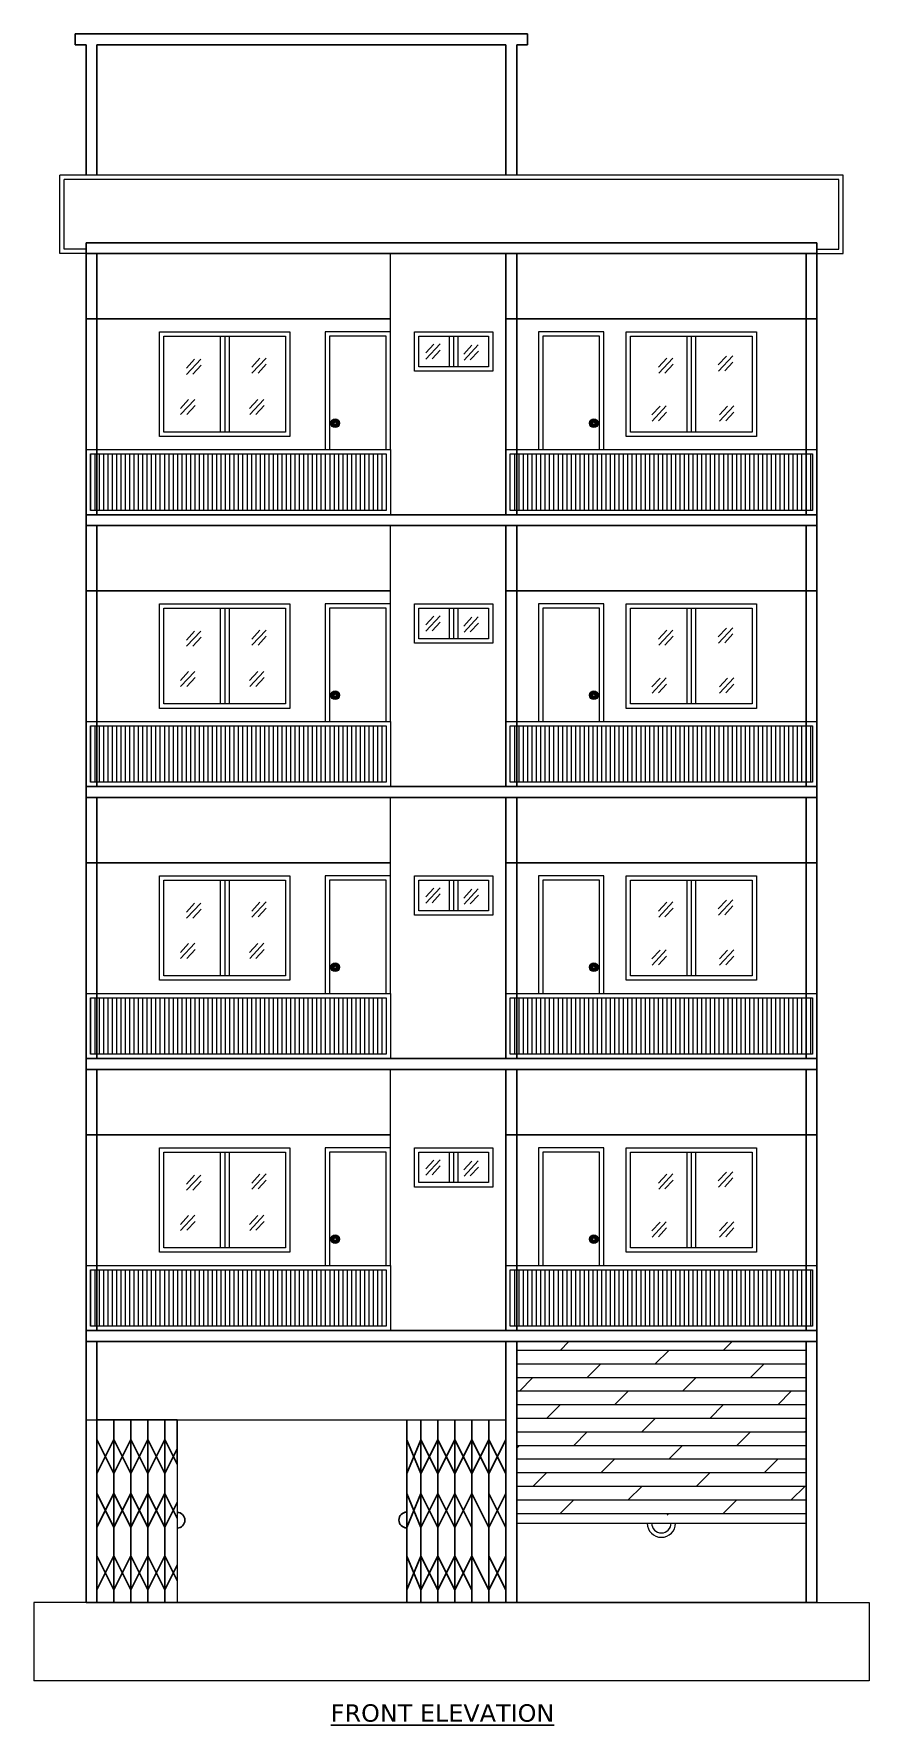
# Model space of a CAD drawing. Header units: inches. Extents: x -100787 to 3653, y -96809 to -8632.
# Drawn here: x -78692 to -78308, y -92647 to -91870 of the extents above; entities that cross this region are included whole.
import ezdxf

# ---------------------------------------------------------------- set-up
doc = ezdxf.new("R2010")
doc.units = ezdxf.units.IN
doc.header["$MEASUREMENT"] = 0
for name, color, linetype, lineweight in [('BEAM', 7, 'Continuous', 13), ('RAIL', 200, 'Continuous', 13), ('VER', 2, 'Continuous', 20)]:
    doc.layers.add(name, color=color, linetype=linetype, lineweight=lineweight)
doc.layers.add('Brick wall', color=3, linetype='Continuous')
doc.layers.add('Rod', color=1, linetype='Continuous')
doc.layers.add('text', color=7, linetype='Continuous', true_color=0x6a7cf1)
doc.styles.get("Standard").update_dxf_attribs({"font": 'ARIALN.TTF'})

msp = doc.modelspace()

# ---------------------------------------------------------------- hatches: boundary and pattern name
at = {"layer": 'VER'}
h = msp.add_hatch(dxfattribs=at)
h.set_pattern_fill('DOLMIT', color=256, scale=25, style=0)
h.set_pattern_definition([(0, (0, 0), (0, 6.25), []), (45, (0, 0), (-12.5, 12.5), [8.8388348, -17.677692])])
edge = h.paths.add_edge_path()
edge.add_arc((-78403.52, -92554.5), 4.5, 0, 180)
edge.add_line((-78408.02, -92554.5), (-78470.04, -92554.5))
edge.add_line((-78470.04, -92554.5), (-78470.04, -92471))
edge.add_line((-78470.04, -92471), (-78337, -92471))
edge.add_line((-78337, -92471), (-78337, -92554.5))
edge.add_line((-78337, -92554.5), (-78399.02, -92554.5))

# ---------------------------------------------------------------- linework, layer by layer
at = {"lineweight": 25}
for p, q in [((-78655.2, -92507), (-78655.2, -92591)), ((-78647.4, -92507), (-78647.4, -92591)), ((-78639.6, -92507), (-78639.6, -92591)), ((-78631.8, -92507), (-78631.8, -92591)), ((-78520.54, -92507.02), (-78520.54, -92591.02)), ((-78514.04, -92507.02), (-78514.04, -92591.02)), ((-78506.24, -92507.02), (-78506.24, -92591.02)), ((-78506.24, -92507.02), (-78506.24, -92591.02)), ((-78498.44, -92507.02), (-78498.44, -92591.02)), ((-78490.64, -92507.02), (-78490.64, -92591.02)), ((-78482.84, -92507.02), (-78482.84, -92591.02))]:
    msp.add_line(p, q, dxfattribs=at)
at = {"layer": 'BEAM', "lineweight": 25}
for p, q in [((-78663, -92516.1), (-78655.2, -92531.7)), ((-78655.2, -92516.1), (-78663, -92531.7)), ((-78655.2, -92516.1), (-78647.4, -92531.7)), ((-78647.4, -92516.1), (-78655.2, -92531.7)), ((-78647.4, -92516.1), (-78639.6, -92531.7)), ((-78639.6, -92516.1), (-78647.4, -92531.7)), ((-78639.6, -92516.1), (-78631.8, -92531.7)), ((-78631.8, -92516.1), (-78639.6, -92531.7)), ((-78631.8, -92516.1), (-78626.13, -92527.44)), ((-78520.54, -92516.12), (-78514.04, -92531.72)), ((-78514.04, -92516.12), (-78520.54, -92531.72)), ((-78506.24, -92516.12), (-78514.04, -92531.72)), ((-78514.04, -92516.12), (-78506.24, -92531.72)), ((-78498.44, -92516.12), (-78506.24, -92531.72)), ((-78506.24, -92516.12), (-78498.44, -92531.72)), ((-78498.44, -92516.12), (-78490.64, -92531.72)), ((-78490.64, -92516.12), (-78498.44, -92531.72)), ((-78490.64, -92516.12), (-78482.84, -92531.72)), ((-78482.84, -92516.12), (-78490.64, -92531.72)), ((-78482.84, -92516.12), (-78475.04, -92531.72)), ((-78475.04, -92516.12), (-78482.84, -92531.72)), ((-78626.13, -92520.36), (-78631.8, -92531.7)), ((-78655.2, -92540.8), (-78663, -92556.4)), ((-78663, -92540.8), (-78655.2, -92556.4)), ((-78647.4, -92540.8), (-78655.2, -92556.4)), ((-78655.2, -92540.8), (-78647.4, -92556.4)), ((-78639.6, -92540.8), (-78647.4, -92556.4)), ((-78647.4, -92540.8), (-78639.6, -92556.4)), ((-78631.8, -92540.8), (-78639.6, -92556.4)), ((-78639.6, -92540.8), (-78631.8, -92556.4)), ((-78631.8, -92540.8), (-78626.13, -92552.14)), ((-78514.04, -92540.82), (-78520.54, -92556.42)), ((-78520.54, -92540.82), (-78514.04, -92556.42)), ((-78514.04, -92540.82), (-78506.24, -92556.42)), ((-78506.24, -92540.82), (-78514.04, -92556.42)), ((-78506.24, -92540.82), (-78498.44, -92556.42)), ((-78498.44, -92540.82), (-78506.24, -92556.42)), ((-78490.64, -92540.82), (-78498.44, -92556.42)), ((-78498.44, -92540.82), (-78490.64, -92556.42)), ((-78490.64, -92540.82), (-78482.84, -92556.42)), ((-78475.04, -92540.82), (-78482.84, -92556.42)), ((-78482.84, -92540.82), (-78475.04, -92556.42)), ((-78626.13, -92545.06), (-78631.8, -92556.4)), ((-78663, -92569.57), (-78655.2, -92585.17)), ((-78655.2, -92569.57), (-78663, -92585.17)), ((-78655.2, -92569.57), (-78647.4, -92585.17)), ((-78647.4, -92569.57), (-78655.2, -92585.17)), ((-78647.4, -92569.57), (-78639.6, -92585.17)), ((-78639.6, -92569.57), (-78647.4, -92585.17)), ((-78639.6, -92569.57), (-78631.8, -92585.17)), ((-78631.8, -92569.57), (-78639.6, -92585.17)), ((-78631.8, -92569.57), (-78626.13, -92580.91)), ((-78520.54, -92569.59), (-78514.04, -92585.19)), ((-78514.04, -92569.59), (-78520.54, -92585.19)), ((-78506.24, -92569.59), (-78514.04, -92585.19)), ((-78514.04, -92569.59), (-78506.24, -92585.19)), ((-78498.44, -92569.59), (-78506.24, -92585.19)), ((-78506.24, -92569.59), (-78498.44, -92585.19)), ((-78498.44, -92569.59), (-78490.64, -92585.19)), ((-78490.64, -92569.59), (-78498.44, -92585.19)), ((-78490.64, -92569.59), (-78482.84, -92585.19)), ((-78482.84, -92569.59), (-78475.04, -92585.19)), ((-78475.04, -92569.59), (-78482.84, -92585.19)), ((-78626.13, -92573.83), (-78631.8, -92585.17))]:
    msp.add_line(p, q, dxfattribs=at)
at = {"layer": 'Brick wall'}
msp.add_line((-78520.54, -92506.89), (-78520.54, -92591.23), dxfattribs=at)
for centre, start, end in [((-78626.13, -92553.13), 270, 90), ((-78520.54, -92553.04), 90, 270)]:
    msp.add_arc(centre, 3.6, start, end, dxfattribs=at)
at = {"layer": 'RAIL'}
for p, q in [((-78668, -92507), (-78475.04, -92507)), ((-78626.13, -92506.98), (-78663, -92506.98))]:
    msp.add_line(p, q, dxfattribs=at)
at = {"layer": 'Rod'}
for p, q in [((-78673, -91870), (-78465.04, -91870)), ((-78673, -91875), (-78673, -91870)), ((-78465.04, -91875), (-78465.04, -91870)), ((-78673, -91875), (-78668, -91875)), ((-78668, -91935), (-78668, -91875)), ((-78663, -91875), (-78475.04, -91875)), ((-78663, -91935), (-78663, -91875)), ((-78475.04, -91935), (-78475.04, -91875)), ((-78470.04, -91875), (-78465.04, -91875)), ((-78470.04, -91935), (-78470.04, -91875)), ((-78668, -92091), (-78668, -91966)), ((-78668, -91966), (-78332, -91966)), ((-78332, -92091), (-78332, -91966)), ((-78668, -91971), (-78332, -91971)), ((-78663, -92091), (-78663, -91971)), ((-78475.04, -92091), (-78475.04, -91971)), ((-78470.04, -92091), (-78470.04, -91971)), ((-78337, -92091), (-78337, -91971)), ((-78668, -92001), (-78528.04, -92001)), ((-78475.04, -92001), (-78332, -92001)), ((-78668, -92216), (-78668, -92091)), ((-78668, -92091), (-78332, -92091)), ((-78668, -92091), (-78332, -92091)), ((-78668, -92096), (-78332, -92096)), ((-78663, -92216), (-78663, -92096)), ((-78475.04, -92216), (-78475.04, -92096)), ((-78470.04, -92216), (-78470.04, -92096)), ((-78337, -92216), (-78337, -92096)), ((-78332, -92216), (-78332, -92091)), ((-78668, -92126), (-78528.04, -92126)), ((-78475.04, -92126), (-78332, -92126)), ((-78668, -92341), (-78668, -92216)), ((-78668, -92216), (-78332, -92216)), ((-78668, -92216), (-78332, -92216)), ((-78668, -92221), (-78332, -92221)), ((-78663, -92341), (-78663, -92221)), ((-78475.04, -92341), (-78475.04, -92221)), ((-78470.04, -92341), (-78470.04, -92221)), ((-78337, -92341), (-78337, -92221)), ((-78332, -92341), (-78332, -92216)), ((-78668, -92251), (-78528.04, -92251)), ((-78475.04, -92251), (-78332, -92251)), ((-78668, -92466), (-78668, -92341)), ((-78668, -92341), (-78332, -92341)), ((-78668, -92341), (-78332, -92341)), ((-78668, -92346), (-78332, -92346)), ((-78663, -92466), (-78663, -92346)), ((-78475.04, -92466), (-78475.04, -92346)), ((-78470.04, -92466), (-78470.04, -92346)), ((-78337, -92466), (-78337, -92346)), ((-78332, -92466), (-78332, -92341)), ((-78668, -92376), (-78528.04, -92376)), ((-78475.04, -92376), (-78332, -92376)), ((-78668, -92591), (-78668, -92466)), ((-78668, -92466), (-78332, -92466)), ((-78668, -92466), (-78332, -92466)), ((-78668, -92471), (-78332, -92471)), ((-78663, -92591), (-78663, -92471)), ((-78475.04, -92591), (-78475.04, -92471)), ((-78470.04, -92591), (-78470.04, -92471)), ((-78337, -92591), (-78337, -92471)), ((-78332, -92591), (-78332, -92466)), ((-78668, -92591), (-78332, -92591))]:
    msp.add_line(p, q, dxfattribs=at)
at = {"layer": 'VER'}
for p, q in [((-78320, -91935), (-78680, -91935)), ((-78680, -91971), (-78680, -91935)), ((-78320, -91971), (-78320, -91935)), ((-78322, -91937), (-78678, -91937)), ((-78678, -91969), (-78678, -91937)), ((-78322, -91969), (-78322, -91937)), ((-78668, -91971), (-78680, -91971)), ((-78668, -91969), (-78678, -91969)), ((-78528.04, -92007), (-78528.04, -91971)), ((-78332, -91969), (-78322, -91969)), ((-78332, -91971), (-78320, -91971)), ((-78606.27, -92009), (-78606.27, -92053)), ((-78604.27, -92009), (-78604.27, -92053)), ((-78602.27, -92009), (-78602.27, -92053)), ((-78508.08, -92012.6), (-78511.85, -92016.67)), ((-78505.25, -92012.5), (-78511.75, -92019.5)), ((-78501.04, -92009), (-78501.04, -92023)), ((-78499.04, -92009), (-78499.04, -92023)), ((-78497.04, -92009), (-78497.04, -92023)), ((-78391.77, -92009), (-78391.77, -92053)), ((-78389.77, -92009), (-78389.77, -92053)), ((-78387.77, -92009), (-78387.77, -92053)), ((-78618.08, -92019.6), (-78621.85, -92023.67)), ((-78615.25, -92019.5), (-78621.75, -92026.5)), ((-78588.08, -92019.1), (-78591.85, -92023.17)), ((-78585.25, -92019), (-78591.75, -92026)), ((-78505.15, -92015.33), (-78508.92, -92019.4)), ((-78490.58, -92013.1), (-78494.35, -92017.17)), ((-78487.75, -92013), (-78494.25, -92020)), ((-78487.65, -92015.83), (-78491.42, -92019.9)), ((-78401.08, -92019.1), (-78404.85, -92023.17)), ((-78398.25, -92019), (-78404.75, -92026)), ((-78373.58, -92018.1), (-78377.35, -92022.17)), ((-78370.75, -92018), (-78377.25, -92025)), ((-78615.15, -92022.33), (-78618.92, -92026.4)), ((-78585.15, -92021.83), (-78588.92, -92025.9)), ((-78398.15, -92021.83), (-78401.92, -92025.9)), ((-78370.65, -92020.83), (-78374.42, -92024.9)), ((-78620.83, -92038.1), (-78624.6, -92042.17)), ((-78618, -92038), (-78624.5, -92045)), ((-78617.9, -92040.83), (-78621.67, -92044.9)), ((-78589.08, -92038.1), (-78592.85, -92042.17)), ((-78586.25, -92038), (-78592.75, -92045)), ((-78586.15, -92040.83), (-78589.92, -92044.9)), ((-78404.08, -92041.1), (-78407.85, -92045.17)), ((-78401.25, -92041), (-78407.75, -92048)), ((-78401.15, -92043.83), (-78404.92, -92047.9)), ((-78373.08, -92041.1), (-78376.85, -92045.17)), ((-78370.25, -92041), (-78376.75, -92048)), ((-78370.15, -92043.83), (-78373.92, -92047.9)), ((-78666, -92063), (-78666, -92089)), ((-78664, -92063), (-78664, -92089)), ((-78662, -92063), (-78662, -92089)), ((-78660, -92063), (-78660, -92089)), ((-78658, -92063), (-78658, -92089)), ((-78656, -92063), (-78656, -92089)), ((-78654, -92063), (-78654, -92089)), ((-78652, -92063), (-78652, -92089)), ((-78650, -92063), (-78650, -92089)), ((-78648, -92063), (-78648, -92089)), ((-78646, -92063), (-78646, -92089)), ((-78644, -92063), (-78644, -92089)), ((-78642, -92063), (-78642, -92089)), ((-78640, -92063), (-78640, -92089)), ((-78638, -92063), (-78638, -92089)), ((-78636, -92063), (-78636, -92089)), ((-78634, -92063), (-78634, -92089)), ((-78632, -92063), (-78632, -92089)), ((-78630, -92063), (-78630, -92089)), ((-78628, -92063), (-78628, -92089)), ((-78626, -92063), (-78626, -92089)), ((-78624, -92063), (-78624, -92089)), ((-78622, -92063), (-78622, -92089)), ((-78620, -92063), (-78620, -92089)), ((-78618, -92063), (-78618, -92089)), ((-78616, -92063), (-78616, -92089)), ((-78614, -92063), (-78614, -92089)), ((-78612, -92063), (-78612, -92089)), ((-78610, -92063), (-78610, -92089)), ((-78608, -92063), (-78608, -92089)), ((-78606, -92063), (-78606, -92089)), ((-78604, -92063), (-78604, -92089)), ((-78602, -92063), (-78602, -92089)), ((-78600, -92063), (-78600, -92089)), ((-78598, -92063), (-78598, -92089)), ((-78596, -92063), (-78596, -92089)), ((-78594, -92063), (-78594, -92089)), ((-78592, -92063), (-78592, -92089)), ((-78590, -92063), (-78590, -92089)), ((-78588, -92063), (-78588, -92089)), ((-78586, -92063), (-78586, -92089)), ((-78584, -92063), (-78584, -92089)), ((-78582, -92063), (-78582, -92089)), ((-78580, -92063), (-78580, -92089)), ((-78578, -92063), (-78578, -92089)), ((-78576, -92063), (-78576, -92089)), ((-78574, -92063), (-78574, -92089)), ((-78572, -92063), (-78572, -92089)), ((-78570, -92063), (-78570, -92089)), ((-78568, -92063), (-78568, -92089)), ((-78566, -92063), (-78566, -92089)), ((-78564, -92063), (-78564, -92089)), ((-78562, -92063), (-78562, -92089)), ((-78560, -92063), (-78560, -92089)), ((-78558, -92063), (-78558, -92089)), ((-78556, -92063), (-78556, -92089)), ((-78554, -92063), (-78554, -92089)), ((-78552, -92063), (-78552, -92089)), ((-78550, -92063), (-78550, -92089)), ((-78548, -92063), (-78548, -92089)), ((-78548, -92063), (-78548, -92089)), ((-78546, -92063), (-78546, -92089)), ((-78546, -92063), (-78546, -92089)), ((-78544, -92063), (-78544, -92089)), ((-78544, -92063), (-78544, -92089)), ((-78542, -92063), (-78542, -92089)), ((-78542, -92063), (-78542, -92089)), ((-78540, -92063), (-78540, -92089)), ((-78540, -92063), (-78540, -92089)), ((-78538, -92063), (-78538, -92089)), ((-78538, -92063), (-78538, -92089)), ((-78536, -92063), (-78536, -92089)), ((-78534, -92063), (-78534, -92089)), ((-78532, -92063), (-78532, -92089)), ((-78471.04, -92063), (-78471.04, -92089)), ((-78469.04, -92063), (-78469.04, -92089)), ((-78467.04, -92063), (-78467.04, -92089)), ((-78465.04, -92063), (-78465.04, -92089)), ((-78463.04, -92063), (-78463.04, -92089)), ((-78461.04, -92063), (-78461.04, -92089)), ((-78459.04, -92063), (-78459.04, -92089)), ((-78457.04, -92063), (-78457.04, -92089)), ((-78455.04, -92063), (-78455.04, -92089)), ((-78453.04, -92063), (-78453.04, -92089)), ((-78451.04, -92063), (-78451.04, -92089)), ((-78449.04, -92063), (-78449.04, -92089)), ((-78447.04, -92063), (-78447.04, -92089)), ((-78445.04, -92063), (-78445.04, -92089)), ((-78443.04, -92063), (-78443.04, -92089)), ((-78441.04, -92063), (-78441.04, -92089)), ((-78439.04, -92063), (-78439.04, -92089)), ((-78437.04, -92063), (-78437.04, -92089)), ((-78435.04, -92063), (-78435.04, -92089)), ((-78433.04, -92063), (-78433.04, -92089)), ((-78431.04, -92063), (-78431.04, -92089)), ((-78429.04, -92063), (-78429.04, -92089)), ((-78427.04, -92063), (-78427.04, -92089)), ((-78425.04, -92063), (-78425.04, -92089)), ((-78423.04, -92063), (-78423.04, -92089)), ((-78421.04, -92063), (-78421.04, -92089)), ((-78419.04, -92063), (-78419.04, -92089)), ((-78417.04, -92063), (-78417.04, -92089)), ((-78415.04, -92063), (-78415.04, -92089)), ((-78413.04, -92063), (-78413.04, -92089)), ((-78411.04, -92063), (-78411.04, -92089)), ((-78409.04, -92063), (-78409.04, -92089)), ((-78407.04, -92063), (-78407.04, -92089)), ((-78405.04, -92063), (-78405.04, -92089)), ((-78403.04, -92063), (-78403.04, -92089)), ((-78401.04, -92063), (-78401.04, -92089)), ((-78399.04, -92063), (-78399.04, -92089)), ((-78397.04, -92063), (-78397.04, -92089)), ((-78395.04, -92063), (-78395.04, -92089)), ((-78393.04, -92063), (-78393.04, -92089)), ((-78391.04, -92063), (-78391.04, -92089)), ((-78389.04, -92063), (-78389.04, -92089)), ((-78387.04, -92063), (-78387.04, -92089)), ((-78385.04, -92063), (-78385.04, -92089)), ((-78383.04, -92063), (-78383.04, -92089)), ((-78381.04, -92063), (-78381.04, -92089)), ((-78379.04, -92063), (-78379.04, -92089)), ((-78377.04, -92063), (-78377.04, -92089)), ((-78375.04, -92063), (-78375.04, -92089)), ((-78373.04, -92063), (-78373.04, -92089)), ((-78371.04, -92063), (-78371.04, -92089)), ((-78369.04, -92063), (-78369.04, -92089)), ((-78367.04, -92063), (-78367.04, -92089)), ((-78365.04, -92063), (-78365.04, -92089)), ((-78363.04, -92063), (-78363.04, -92089)), ((-78361.04, -92063), (-78361.04, -92089)), ((-78359.04, -92063), (-78359.04, -92089)), ((-78359.04, -92063), (-78359.04, -92089)), ((-78357.04, -92063), (-78357.04, -92089)), ((-78357.04, -92063), (-78357.04, -92089)), ((-78355.04, -92063), (-78355.04, -92089)), ((-78355.04, -92063), (-78355.04, -92089)), ((-78353.04, -92063), (-78353.04, -92089)), ((-78353.04, -92063), (-78353.04, -92089)), ((-78351.04, -92063), (-78351.04, -92089)), ((-78351.04, -92063), (-78351.04, -92089)), ((-78349.04, -92063), (-78349.04, -92089)), ((-78349.04, -92063), (-78349.04, -92089)), ((-78347.04, -92063), (-78347.04, -92089)), ((-78345.04, -92063), (-78345.04, -92089)), ((-78343.04, -92063), (-78343.04, -92089)), ((-78341.04, -92063), (-78341.04, -92089)), ((-78341.04, -92063), (-78341.04, -92089)), ((-78339.04, -92063), (-78339.04, -92089)), ((-78337.04, -92063), (-78337.04, -92089)), ((-78335.04, -92063), (-78335.04, -92089)), ((-78528.04, -92132), (-78528.04, -92096)), ((-78606.27, -92134), (-78606.27, -92178)), ((-78604.27, -92134), (-78604.27, -92178)), ((-78602.27, -92134), (-78602.27, -92178)), ((-78501.04, -92134), (-78501.04, -92148)), ((-78499.04, -92134), (-78499.04, -92148)), ((-78497.04, -92134), (-78497.04, -92148)), ((-78391.77, -92134), (-78391.77, -92178)), ((-78389.77, -92134), (-78389.77, -92178)), ((-78387.77, -92134), (-78387.77, -92178)), ((-78618.08, -92144.6), (-78621.85, -92148.67)), ((-78615.25, -92144.5), (-78621.75, -92151.5)), ((-78588.08, -92144.1), (-78591.85, -92148.17)), ((-78585.25, -92144), (-78591.75, -92151)), ((-78508.08, -92137.6), (-78511.85, -92141.67)), ((-78505.25, -92137.5), (-78511.75, -92144.5)), ((-78505.15, -92140.33), (-78508.92, -92144.4)), ((-78490.58, -92138.1), (-78494.35, -92142.17)), ((-78487.75, -92138), (-78494.25, -92145)), ((-78487.65, -92140.83), (-78491.42, -92144.9)), ((-78401.08, -92144.1), (-78404.85, -92148.17)), ((-78398.25, -92144), (-78404.75, -92151)), ((-78373.58, -92143.1), (-78377.35, -92147.17)), ((-78370.75, -92143), (-78377.25, -92150)), ((-78615.15, -92147.33), (-78618.92, -92151.4)), ((-78585.15, -92146.83), (-78588.92, -92150.9)), ((-78398.15, -92146.83), (-78401.92, -92150.9)), ((-78370.65, -92145.83), (-78374.42, -92149.9)), ((-78620.83, -92163.1), (-78624.6, -92167.17)), ((-78618, -92163), (-78624.5, -92170)), ((-78617.9, -92165.83), (-78621.67, -92169.9)), ((-78589.08, -92163.1), (-78592.85, -92167.17)), ((-78586.25, -92163), (-78592.75, -92170)), ((-78586.15, -92165.83), (-78589.92, -92169.9)), ((-78404.08, -92166.1), (-78407.85, -92170.17)), ((-78401.25, -92166), (-78407.75, -92173)), ((-78373.08, -92166.1), (-78376.85, -92170.17)), ((-78370.25, -92166), (-78376.75, -92173)), ((-78401.15, -92168.83), (-78404.92, -92172.9)), ((-78370.15, -92168.83), (-78373.92, -92172.9)), ((-78666, -92188), (-78666, -92214)), ((-78664, -92188), (-78664, -92214)), ((-78662, -92188), (-78662, -92214)), ((-78660, -92188), (-78660, -92214)), ((-78658, -92188), (-78658, -92214)), ((-78656, -92188), (-78656, -92214)), ((-78654, -92188), (-78654, -92214)), ((-78652, -92188), (-78652, -92214)), ((-78650, -92188), (-78650, -92214)), ((-78648, -92188), (-78648, -92214)), ((-78646, -92188), (-78646, -92214)), ((-78644, -92188), (-78644, -92214)), ((-78642, -92188), (-78642, -92214)), ((-78640, -92188), (-78640, -92214)), ((-78638, -92188), (-78638, -92214)), ((-78636, -92188), (-78636, -92214)), ((-78634, -92188), (-78634, -92214)), ((-78632, -92188), (-78632, -92214)), ((-78630, -92188), (-78630, -92214)), ((-78628, -92188), (-78628, -92214)), ((-78626, -92188), (-78626, -92214)), ((-78624, -92188), (-78624, -92214)), ((-78622, -92188), (-78622, -92214)), ((-78620, -92188), (-78620, -92214)), ((-78618, -92188), (-78618, -92214)), ((-78616, -92188), (-78616, -92214)), ((-78614, -92188), (-78614, -92214)), ((-78612, -92188), (-78612, -92214)), ((-78610, -92188), (-78610, -92214)), ((-78608, -92188), (-78608, -92214)), ((-78606, -92188), (-78606, -92214)), ((-78604, -92188), (-78604, -92214)), ((-78602, -92188), (-78602, -92214)), ((-78600, -92188), (-78600, -92214)), ((-78598, -92188), (-78598, -92214)), ((-78596, -92188), (-78596, -92214)), ((-78594, -92188), (-78594, -92214)), ((-78592, -92188), (-78592, -92214)), ((-78590, -92188), (-78590, -92214)), ((-78588, -92188), (-78588, -92214)), ((-78586, -92188), (-78586, -92214)), ((-78584, -92188), (-78584, -92214)), ((-78582, -92188), (-78582, -92214)), ((-78580, -92188), (-78580, -92214)), ((-78578, -92188), (-78578, -92214)), ((-78576, -92188), (-78576, -92214)), ((-78574, -92188), (-78574, -92214)), ((-78572, -92188), (-78572, -92214)), ((-78570, -92188), (-78570, -92214)), ((-78568, -92188), (-78568, -92214)), ((-78566, -92188), (-78566, -92214)), ((-78564, -92188), (-78564, -92214)), ((-78562, -92188), (-78562, -92214)), ((-78560, -92188), (-78560, -92214)), ((-78558, -92188), (-78558, -92214)), ((-78556, -92188), (-78556, -92214)), ((-78554, -92188), (-78554, -92214)), ((-78552, -92188), (-78552, -92214)), ((-78550, -92188), (-78550, -92214)), ((-78548, -92188), (-78548, -92214)), ((-78548, -92188), (-78548, -92214)), ((-78546, -92188), (-78546, -92214)), ((-78546, -92188), (-78546, -92214)), ((-78544, -92188), (-78544, -92214)), ((-78544, -92188), (-78544, -92214)), ((-78542, -92188), (-78542, -92214)), ((-78542, -92188), (-78542, -92214)), ((-78540, -92188), (-78540, -92214)), ((-78540, -92188), (-78540, -92214)), ((-78538, -92188), (-78538, -92214)), ((-78538, -92188), (-78538, -92214)), ((-78536, -92188), (-78536, -92214)), ((-78534, -92188), (-78534, -92214)), ((-78532, -92188), (-78532, -92214)), ((-78471.04, -92188), (-78471.04, -92214)), ((-78469.04, -92188), (-78469.04, -92214)), ((-78467.04, -92188), (-78467.04, -92214)), ((-78465.04, -92188), (-78465.04, -92214)), ((-78463.04, -92188), (-78463.04, -92214)), ((-78461.04, -92188), (-78461.04, -92214)), ((-78459.04, -92188), (-78459.04, -92214)), ((-78457.04, -92188), (-78457.04, -92214)), ((-78455.04, -92188), (-78455.04, -92214)), ((-78453.04, -92188), (-78453.04, -92214)), ((-78451.04, -92188), (-78451.04, -92214)), ((-78449.04, -92188), (-78449.04, -92214)), ((-78447.04, -92188), (-78447.04, -92214)), ((-78445.04, -92188), (-78445.04, -92214)), ((-78443.04, -92188), (-78443.04, -92214)), ((-78441.04, -92188), (-78441.04, -92214)), ((-78439.04, -92188), (-78439.04, -92214)), ((-78437.04, -92188), (-78437.04, -92214)), ((-78435.04, -92188), (-78435.04, -92214)), ((-78433.04, -92188), (-78433.04, -92214)), ((-78431.04, -92188), (-78431.04, -92214)), ((-78429.04, -92188), (-78429.04, -92214)), ((-78427.04, -92188), (-78427.04, -92214)), ((-78425.04, -92188), (-78425.04, -92214)), ((-78423.04, -92188), (-78423.04, -92214)), ((-78421.04, -92188), (-78421.04, -92214)), ((-78419.04, -92188), (-78419.04, -92214)), ((-78417.04, -92188), (-78417.04, -92214)), ((-78415.04, -92188), (-78415.04, -92214)), ((-78413.04, -92188), (-78413.04, -92214)), ((-78411.04, -92188), (-78411.04, -92214)), ((-78409.04, -92188), (-78409.04, -92214)), ((-78407.04, -92188), (-78407.04, -92214)), ((-78405.04, -92188), (-78405.04, -92214)), ((-78403.04, -92188), (-78403.04, -92214)), ((-78401.04, -92188), (-78401.04, -92214)), ((-78399.04, -92188), (-78399.04, -92214)), ((-78397.04, -92188), (-78397.04, -92214)), ((-78395.04, -92188), (-78395.04, -92214)), ((-78393.04, -92188), (-78393.04, -92214)), ((-78391.04, -92188), (-78391.04, -92214)), ((-78389.04, -92188), (-78389.04, -92214)), ((-78387.04, -92188), (-78387.04, -92214)), ((-78385.04, -92188), (-78385.04, -92214)), ((-78383.04, -92188), (-78383.04, -92214)), ((-78381.04, -92188), (-78381.04, -92214)), ((-78379.04, -92188), (-78379.04, -92214)), ((-78377.04, -92188), (-78377.04, -92214)), ((-78375.04, -92188), (-78375.04, -92214)), ((-78373.04, -92188), (-78373.04, -92214)), ((-78371.04, -92188), (-78371.04, -92214)), ((-78369.04, -92188), (-78369.04, -92214)), ((-78367.04, -92188), (-78367.04, -92214)), ((-78365.04, -92188), (-78365.04, -92214)), ((-78363.04, -92188), (-78363.04, -92214)), ((-78361.04, -92188), (-78361.04, -92214)), ((-78359.04, -92188), (-78359.04, -92214)), ((-78359.04, -92188), (-78359.04, -92214)), ((-78357.04, -92188), (-78357.04, -92214)), ((-78357.04, -92188), (-78357.04, -92214)), ((-78355.04, -92188), (-78355.04, -92214)), ((-78355.04, -92188), (-78355.04, -92214)), ((-78353.04, -92188), (-78353.04, -92214)), ((-78353.04, -92188), (-78353.04, -92214)), ((-78351.04, -92188), (-78351.04, -92214)), ((-78351.04, -92188), (-78351.04, -92214)), ((-78349.04, -92188), (-78349.04, -92214)), ((-78349.04, -92188), (-78349.04, -92214)), ((-78347.04, -92188), (-78347.04, -92214)), ((-78345.04, -92188), (-78345.04, -92214)), ((-78343.04, -92188), (-78343.04, -92214)), ((-78341.04, -92188), (-78341.04, -92214)), ((-78341.04, -92188), (-78341.04, -92214)), ((-78339.04, -92188), (-78339.04, -92214)), ((-78337.04, -92188), (-78337.04, -92214)), ((-78335.04, -92188), (-78335.04, -92214)), ((-78528.04, -92257), (-78528.04, -92221)), ((-78606.27, -92259), (-78606.27, -92303)), ((-78604.27, -92259), (-78604.27, -92303)), ((-78602.27, -92259), (-78602.27, -92303)), ((-78501.04, -92259), (-78501.04, -92273)), ((-78499.04, -92259), (-78499.04, -92273)), ((-78497.04, -92259), (-78497.04, -92273)), ((-78391.77, -92259), (-78391.77, -92303)), ((-78389.77, -92259), (-78389.77, -92303)), ((-78387.77, -92259), (-78387.77, -92303)), ((-78588.08, -92269.1), (-78591.85, -92273.17)), ((-78585.25, -92269), (-78591.75, -92276)), ((-78508.08, -92262.6), (-78511.85, -92266.67)), ((-78505.25, -92262.5), (-78511.75, -92269.5)), ((-78505.15, -92265.33), (-78508.92, -92269.4)), ((-78490.58, -92263.1), (-78494.35, -92267.17)), ((-78487.75, -92263), (-78494.25, -92270)), ((-78487.65, -92265.83), (-78491.42, -92269.9)), ((-78401.08, -92269.1), (-78404.85, -92273.17)), ((-78398.25, -92269), (-78404.75, -92276)), ((-78373.58, -92268.1), (-78377.35, -92272.17)), ((-78370.75, -92268), (-78377.25, -92275)), ((-78618.08, -92269.6), (-78621.85, -92273.67)), ((-78615.25, -92269.5), (-78621.75, -92276.5)), ((-78615.15, -92272.33), (-78618.92, -92276.4)), ((-78585.15, -92271.83), (-78588.92, -92275.9)), ((-78398.15, -92271.83), (-78401.92, -92275.9)), ((-78370.65, -92270.83), (-78374.42, -92274.9)), ((-78620.83, -92288.1), (-78624.6, -92292.17)), ((-78618, -92288), (-78624.5, -92295)), ((-78617.9, -92290.83), (-78621.67, -92294.9)), ((-78589.08, -92288.1), (-78592.85, -92292.17)), ((-78586.25, -92288), (-78592.75, -92295)), ((-78586.15, -92290.83), (-78589.92, -92294.9)), ((-78404.08, -92291.1), (-78407.85, -92295.17)), ((-78401.25, -92291), (-78407.75, -92298)), ((-78373.08, -92291.1), (-78376.85, -92295.17)), ((-78370.25, -92291), (-78376.75, -92298)), ((-78401.15, -92293.83), (-78404.92, -92297.9)), ((-78370.15, -92293.83), (-78373.92, -92297.9)), ((-78666, -92313), (-78666, -92339)), ((-78664, -92313), (-78664, -92339)), ((-78662, -92313), (-78662, -92339)), ((-78660, -92313), (-78660, -92339)), ((-78658, -92313), (-78658, -92339)), ((-78656, -92313), (-78656, -92339)), ((-78654, -92313), (-78654, -92339)), ((-78652, -92313), (-78652, -92339)), ((-78650, -92313), (-78650, -92339)), ((-78648, -92313), (-78648, -92339)), ((-78646, -92313), (-78646, -92339)), ((-78644, -92313), (-78644, -92339)), ((-78642, -92313), (-78642, -92339)), ((-78640, -92313), (-78640, -92339)), ((-78638, -92313), (-78638, -92339)), ((-78636, -92313), (-78636, -92339)), ((-78634, -92313), (-78634, -92339)), ((-78632, -92313), (-78632, -92339)), ((-78630, -92313), (-78630, -92339)), ((-78628, -92313), (-78628, -92339)), ((-78626, -92313), (-78626, -92339)), ((-78624, -92313), (-78624, -92339)), ((-78622, -92313), (-78622, -92339)), ((-78620, -92313), (-78620, -92339)), ((-78618, -92313), (-78618, -92339)), ((-78616, -92313), (-78616, -92339)), ((-78614, -92313), (-78614, -92339)), ((-78612, -92313), (-78612, -92339)), ((-78610, -92313), (-78610, -92339)), ((-78608, -92313), (-78608, -92339)), ((-78606, -92313), (-78606, -92339)), ((-78604, -92313), (-78604, -92339)), ((-78602, -92313), (-78602, -92339)), ((-78600, -92313), (-78600, -92339)), ((-78598, -92313), (-78598, -92339)), ((-78596, -92313), (-78596, -92339)), ((-78594, -92313), (-78594, -92339)), ((-78592, -92313), (-78592, -92339)), ((-78590, -92313), (-78590, -92339)), ((-78588, -92313), (-78588, -92339)), ((-78586, -92313), (-78586, -92339)), ((-78584, -92313), (-78584, -92339)), ((-78582, -92313), (-78582, -92339)), ((-78580, -92313), (-78580, -92339)), ((-78578, -92313), (-78578, -92339)), ((-78576, -92313), (-78576, -92339)), ((-78574, -92313), (-78574, -92339)), ((-78572, -92313), (-78572, -92339)), ((-78570, -92313), (-78570, -92339)), ((-78568, -92313), (-78568, -92339)), ((-78566, -92313), (-78566, -92339)), ((-78564, -92313), (-78564, -92339)), ((-78562, -92313), (-78562, -92339)), ((-78560, -92313), (-78560, -92339)), ((-78558, -92313), (-78558, -92339)), ((-78556, -92313), (-78556, -92339)), ((-78554, -92313), (-78554, -92339)), ((-78552, -92313), (-78552, -92339)), ((-78550, -92313), (-78550, -92339)), ((-78548, -92313), (-78548, -92339)), ((-78548, -92313), (-78548, -92339)), ((-78546, -92313), (-78546, -92339)), ((-78546, -92313), (-78546, -92339)), ((-78544, -92313), (-78544, -92339)), ((-78544, -92313), (-78544, -92339)), ((-78542, -92313), (-78542, -92339)), ((-78542, -92313), (-78542, -92339)), ((-78540, -92313), (-78540, -92339)), ((-78540, -92313), (-78540, -92339)), ((-78538, -92313), (-78538, -92339)), ((-78538, -92313), (-78538, -92339)), ((-78536, -92313), (-78536, -92339)), ((-78534, -92313), (-78534, -92339)), ((-78532, -92313), (-78532, -92339)), ((-78471.04, -92313), (-78471.04, -92339)), ((-78469.04, -92313), (-78469.04, -92339)), ((-78467.04, -92313), (-78467.04, -92339)), ((-78465.04, -92313), (-78465.04, -92339)), ((-78463.04, -92313), (-78463.04, -92339)), ((-78461.04, -92313), (-78461.04, -92339)), ((-78459.04, -92313), (-78459.04, -92339)), ((-78457.04, -92313), (-78457.04, -92339)), ((-78455.04, -92313), (-78455.04, -92339)), ((-78453.04, -92313), (-78453.04, -92339)), ((-78451.04, -92313), (-78451.04, -92339)), ((-78449.04, -92313), (-78449.04, -92339)), ((-78447.04, -92313), (-78447.04, -92339)), ((-78445.04, -92313), (-78445.04, -92339)), ((-78443.04, -92313), (-78443.04, -92339)), ((-78441.04, -92313), (-78441.04, -92339)), ((-78439.04, -92313), (-78439.04, -92339)), ((-78437.04, -92313), (-78437.04, -92339)), ((-78435.04, -92313), (-78435.04, -92339)), ((-78433.04, -92313), (-78433.04, -92339)), ((-78431.04, -92313), (-78431.04, -92339)), ((-78429.04, -92313), (-78429.04, -92339)), ((-78427.04, -92313), (-78427.04, -92339)), ((-78425.04, -92313), (-78425.04, -92339)), ((-78423.04, -92313), (-78423.04, -92339)), ((-78421.04, -92313), (-78421.04, -92339)), ((-78419.04, -92313), (-78419.04, -92339)), ((-78417.04, -92313), (-78417.04, -92339)), ((-78415.04, -92313), (-78415.04, -92339)), ((-78413.04, -92313), (-78413.04, -92339)), ((-78411.04, -92313), (-78411.04, -92339)), ((-78409.04, -92313), (-78409.04, -92339)), ((-78407.04, -92313), (-78407.04, -92339)), ((-78405.04, -92313), (-78405.04, -92339)), ((-78403.04, -92313), (-78403.04, -92339)), ((-78401.04, -92313), (-78401.04, -92339)), ((-78399.04, -92313), (-78399.04, -92339)), ((-78397.04, -92313), (-78397.04, -92339)), ((-78395.04, -92313), (-78395.04, -92339)), ((-78393.04, -92313), (-78393.04, -92339)), ((-78391.04, -92313), (-78391.04, -92339)), ((-78389.04, -92313), (-78389.04, -92339)), ((-78387.04, -92313), (-78387.04, -92339)), ((-78385.04, -92313), (-78385.04, -92339)), ((-78383.04, -92313), (-78383.04, -92339)), ((-78381.04, -92313), (-78381.04, -92339)), ((-78379.04, -92313), (-78379.04, -92339)), ((-78377.04, -92313), (-78377.04, -92339)), ((-78375.04, -92313), (-78375.04, -92339)), ((-78373.04, -92313), (-78373.04, -92339)), ((-78371.04, -92313), (-78371.04, -92339)), ((-78369.04, -92313), (-78369.04, -92339)), ((-78367.04, -92313), (-78367.04, -92339)), ((-78365.04, -92313), (-78365.04, -92339)), ((-78363.04, -92313), (-78363.04, -92339)), ((-78361.04, -92313), (-78361.04, -92339)), ((-78359.04, -92313), (-78359.04, -92339)), ((-78359.04, -92313), (-78359.04, -92339)), ((-78357.04, -92313), (-78357.04, -92339)), ((-78357.04, -92313), (-78357.04, -92339)), ((-78355.04, -92313), (-78355.04, -92339)), ((-78355.04, -92313), (-78355.04, -92339)), ((-78353.04, -92313), (-78353.04, -92339)), ((-78353.04, -92313), (-78353.04, -92339)), ((-78351.04, -92313), (-78351.04, -92339)), ((-78351.04, -92313), (-78351.04, -92339)), ((-78349.04, -92313), (-78349.04, -92339)), ((-78349.04, -92313), (-78349.04, -92339)), ((-78347.04, -92313), (-78347.04, -92339)), ((-78345.04, -92313), (-78345.04, -92339)), ((-78343.04, -92313), (-78343.04, -92339)), ((-78341.04, -92313), (-78341.04, -92339)), ((-78341.04, -92313), (-78341.04, -92339)), ((-78339.04, -92313), (-78339.04, -92339)), ((-78337.04, -92313), (-78337.04, -92339)), ((-78335.04, -92313), (-78335.04, -92339)), ((-78528.04, -92382), (-78528.04, -92346)), ((-78606.27, -92384), (-78606.27, -92428)), ((-78604.27, -92384), (-78604.27, -92428)), ((-78602.27, -92384), (-78602.27, -92428)), ((-78501.04, -92384), (-78501.04, -92398)), ((-78499.04, -92384), (-78499.04, -92398)), ((-78497.04, -92384), (-78497.04, -92398)), ((-78391.77, -92384), (-78391.77, -92428)), ((-78389.77, -92384), (-78389.77, -92428)), ((-78387.77, -92384), (-78387.77, -92428)), ((-78508.08, -92387.6), (-78511.85, -92391.67)), ((-78505.25, -92387.5), (-78511.75, -92394.5)), ((-78505.15, -92390.33), (-78508.92, -92394.4)), ((-78490.58, -92388.1), (-78494.35, -92392.17)), ((-78487.75, -92388), (-78494.25, -92395)), ((-78487.65, -92390.83), (-78491.42, -92394.9)), ((-78373.58, -92393.1), (-78377.35, -92397.17)), ((-78370.75, -92393), (-78377.25, -92400)), ((-78618.08, -92394.6), (-78621.85, -92398.67)), ((-78615.25, -92394.5), (-78621.75, -92401.5)), ((-78615.15, -92397.33), (-78618.92, -92401.4)), ((-78588.08, -92394.1), (-78591.85, -92398.17)), ((-78585.25, -92394), (-78591.75, -92401)), ((-78585.15, -92396.83), (-78588.92, -92400.9)), ((-78401.08, -92394.1), (-78404.85, -92398.17)), ((-78398.25, -92394), (-78404.75, -92401)), ((-78398.15, -92396.83), (-78401.92, -92400.9)), ((-78370.65, -92395.83), (-78374.42, -92399.9)), ((-78620.83, -92413.1), (-78624.6, -92417.17)), ((-78618, -92413), (-78624.5, -92420)), ((-78617.9, -92415.83), (-78621.67, -92419.9)), ((-78589.08, -92413.1), (-78592.85, -92417.17)), ((-78586.25, -92413), (-78592.75, -92420)), ((-78586.15, -92415.83), (-78589.92, -92419.9)), ((-78404.08, -92416.1), (-78407.85, -92420.17)), ((-78401.25, -92416), (-78407.75, -92423)), ((-78373.08, -92416.1), (-78376.85, -92420.17)), ((-78370.25, -92416), (-78376.75, -92423)), ((-78401.15, -92418.83), (-78404.92, -92422.9)), ((-78370.15, -92418.83), (-78373.92, -92422.9)), ((-78666, -92438), (-78666, -92464)), ((-78664, -92438), (-78664, -92464)), ((-78662, -92438), (-78662, -92464)), ((-78660, -92438), (-78660, -92464)), ((-78658, -92438), (-78658, -92464)), ((-78656, -92438), (-78656, -92464)), ((-78654, -92438), (-78654, -92464)), ((-78652, -92438), (-78652, -92464)), ((-78650, -92438), (-78650, -92464)), ((-78648, -92438), (-78648, -92464)), ((-78646, -92438), (-78646, -92464)), ((-78644, -92438), (-78644, -92464)), ((-78642, -92438), (-78642, -92464)), ((-78640, -92438), (-78640, -92464)), ((-78638, -92438), (-78638, -92464)), ((-78636, -92438), (-78636, -92464)), ((-78634, -92438), (-78634, -92464)), ((-78632, -92438), (-78632, -92464)), ((-78630, -92438), (-78630, -92464)), ((-78628, -92438), (-78628, -92464)), ((-78626, -92438), (-78626, -92464)), ((-78624, -92438), (-78624, -92464)), ((-78622, -92438), (-78622, -92464)), ((-78620, -92438), (-78620, -92464)), ((-78618, -92438), (-78618, -92464)), ((-78616, -92438), (-78616, -92464)), ((-78614, -92438), (-78614, -92464)), ((-78612, -92438), (-78612, -92464)), ((-78610, -92438), (-78610, -92464)), ((-78608, -92438), (-78608, -92464)), ((-78606, -92438), (-78606, -92464)), ((-78604, -92438), (-78604, -92464)), ((-78602, -92438), (-78602, -92464)), ((-78600, -92438), (-78600, -92464)), ((-78598, -92438), (-78598, -92464)), ((-78596, -92438), (-78596, -92464)), ((-78594, -92438), (-78594, -92464)), ((-78592, -92438), (-78592, -92464)), ((-78590, -92438), (-78590, -92464)), ((-78588, -92438), (-78588, -92464)), ((-78586, -92438), (-78586, -92464)), ((-78584, -92438), (-78584, -92464)), ((-78582, -92438), (-78582, -92464)), ((-78580, -92438), (-78580, -92464)), ((-78578, -92438), (-78578, -92464)), ((-78576, -92438), (-78576, -92464)), ((-78574, -92438), (-78574, -92464)), ((-78572, -92438), (-78572, -92464)), ((-78570, -92438), (-78570, -92464)), ((-78568, -92438), (-78568, -92464)), ((-78566, -92438), (-78566, -92464)), ((-78564, -92438), (-78564, -92464)), ((-78562, -92438), (-78562, -92464)), ((-78560, -92438), (-78560, -92464)), ((-78558, -92438), (-78558, -92464)), ((-78556, -92438), (-78556, -92464)), ((-78554, -92438), (-78554, -92464)), ((-78552, -92438), (-78552, -92464)), ((-78550, -92438), (-78550, -92464)), ((-78548, -92438), (-78548, -92464)), ((-78548, -92438), (-78548, -92464)), ((-78546, -92438), (-78546, -92464)), ((-78546, -92438), (-78546, -92464)), ((-78544, -92438), (-78544, -92464)), ((-78544, -92438), (-78544, -92464)), ((-78542, -92438), (-78542, -92464)), ((-78542, -92438), (-78542, -92464)), ((-78540, -92438), (-78540, -92464)), ((-78540, -92438), (-78540, -92464)), ((-78538, -92438), (-78538, -92464)), ((-78538, -92438), (-78538, -92464)), ((-78536, -92438), (-78536, -92464)), ((-78534, -92438), (-78534, -92464)), ((-78532, -92438), (-78532, -92464)), ((-78471.04, -92438), (-78471.04, -92464)), ((-78469.04, -92438), (-78469.04, -92464)), ((-78467.04, -92438), (-78467.04, -92464)), ((-78465.04, -92438), (-78465.04, -92464)), ((-78463.04, -92438), (-78463.04, -92464)), ((-78461.04, -92438), (-78461.04, -92464)), ((-78459.04, -92438), (-78459.04, -92464)), ((-78457.04, -92438), (-78457.04, -92464)), ((-78455.04, -92438), (-78455.04, -92464)), ((-78453.04, -92438), (-78453.04, -92464)), ((-78451.04, -92438), (-78451.04, -92464)), ((-78449.04, -92438), (-78449.04, -92464)), ((-78447.04, -92438), (-78447.04, -92464)), ((-78445.04, -92438), (-78445.04, -92464)), ((-78443.04, -92438), (-78443.04, -92464)), ((-78441.04, -92438), (-78441.04, -92464)), ((-78439.04, -92438), (-78439.04, -92464)), ((-78437.04, -92438), (-78437.04, -92464)), ((-78435.04, -92438), (-78435.04, -92464)), ((-78433.04, -92438), (-78433.04, -92464)), ((-78431.04, -92438), (-78431.04, -92464)), ((-78429.04, -92438), (-78429.04, -92464)), ((-78427.04, -92438), (-78427.04, -92464)), ((-78425.04, -92438), (-78425.04, -92464)), ((-78423.04, -92438), (-78423.04, -92464)), ((-78421.04, -92438), (-78421.04, -92464)), ((-78419.04, -92438), (-78419.04, -92464)), ((-78417.04, -92438), (-78417.04, -92464)), ((-78415.04, -92438), (-78415.04, -92464)), ((-78413.04, -92438), (-78413.04, -92464)), ((-78411.04, -92438), (-78411.04, -92464)), ((-78409.04, -92438), (-78409.04, -92464)), ((-78407.04, -92438), (-78407.04, -92464)), ((-78405.04, -92438), (-78405.04, -92464)), ((-78403.04, -92438), (-78403.04, -92464)), ((-78401.04, -92438), (-78401.04, -92464)), ((-78399.04, -92438), (-78399.04, -92464)), ((-78397.04, -92438), (-78397.04, -92464)), ((-78395.04, -92438), (-78395.04, -92464)), ((-78393.04, -92438), (-78393.04, -92464)), ((-78391.04, -92438), (-78391.04, -92464)), ((-78389.04, -92438), (-78389.04, -92464)), ((-78387.04, -92438), (-78387.04, -92464)), ((-78385.04, -92438), (-78385.04, -92464)), ((-78383.04, -92438), (-78383.04, -92464)), ((-78381.04, -92438), (-78381.04, -92464)), ((-78379.04, -92438), (-78379.04, -92464)), ((-78377.04, -92438), (-78377.04, -92464)), ((-78375.04, -92438), (-78375.04, -92464)), ((-78373.04, -92438), (-78373.04, -92464)), ((-78371.04, -92438), (-78371.04, -92464)), ((-78369.04, -92438), (-78369.04, -92464)), ((-78367.04, -92438), (-78367.04, -92464)), ((-78365.04, -92438), (-78365.04, -92464)), ((-78363.04, -92438), (-78363.04, -92464)), ((-78361.04, -92438), (-78361.04, -92464)), ((-78359.04, -92438), (-78359.04, -92464)), ((-78359.04, -92438), (-78359.04, -92464)), ((-78357.04, -92438), (-78357.04, -92464)), ((-78357.04, -92438), (-78357.04, -92464)), ((-78355.04, -92438), (-78355.04, -92464)), ((-78355.04, -92438), (-78355.04, -92464)), ((-78353.04, -92438), (-78353.04, -92464)), ((-78353.04, -92438), (-78353.04, -92464)), ((-78351.04, -92438), (-78351.04, -92464)), ((-78351.04, -92438), (-78351.04, -92464)), ((-78349.04, -92438), (-78349.04, -92464)), ((-78349.04, -92438), (-78349.04, -92464)), ((-78347.04, -92438), (-78347.04, -92464)), ((-78345.04, -92438), (-78345.04, -92464)), ((-78343.04, -92438), (-78343.04, -92464)), ((-78341.04, -92438), (-78341.04, -92464)), ((-78341.04, -92438), (-78341.04, -92464)), ((-78339.04, -92438), (-78339.04, -92464)), ((-78337.04, -92438), (-78337.04, -92464)), ((-78335.04, -92438), (-78335.04, -92464)), ((-78663, -92506.98), (-78663, -92591)), ((-78626.13, -92527.44), (-78626.13, -92506.98)), ((-78626.13, -92506.98), (-78626.13, -92591.22)), ((-78470.04, -92554.5), (-78337, -92554.5)), ((-78668, -92591), (-78692, -92591)), ((-78692, -92591), (-78692, -92627)), ((-78655.2, -92591), (-78663, -92591)), ((-78332, -92591), (-78308, -92591)), ((-78308, -92591), (-78308, -92627)), ((-78308, -92627), (-78692, -92627))]:
    msp.add_line(p, q, dxfattribs=at)
for points in [[(-78634.27, -92007), (-78574.27, -92007), (-78574.27, -92055), (-78634.27, -92055)], [(-78632.27, -92009), (-78576.27, -92009), (-78576.27, -92053), (-78632.27, -92053)], [(-78517.04, -92007), (-78481.04, -92007), (-78481.04, -92025), (-78517.04, -92025)], [(-78515.04, -92009), (-78483.04, -92009), (-78483.04, -92023), (-78515.04, -92023)], [(-78419.77, -92007), (-78359.77, -92007), (-78359.77, -92055), (-78419.77, -92055)], [(-78417.77, -92009), (-78361.77, -92009), (-78361.77, -92053), (-78417.77, -92053)], [(-78668, -92061), (-78528.04, -92061), (-78528.04, -92091), (-78668, -92091)], [(-78666, -92063), (-78530.04, -92063), (-78530.04, -92089), (-78666, -92089)], [(-78475.04, -92061), (-78332, -92061), (-78332, -92091), (-78475.04, -92091)], [(-78473.04, -92063), (-78334, -92063), (-78334, -92089), (-78473.04, -92089)], [(-78634.27, -92132), (-78574.27, -92132), (-78574.27, -92180), (-78634.27, -92180)], [(-78632.27, -92134), (-78576.27, -92134), (-78576.27, -92178), (-78632.27, -92178)], [(-78517.04, -92132), (-78481.04, -92132), (-78481.04, -92150), (-78517.04, -92150)], [(-78515.04, -92134), (-78483.04, -92134), (-78483.04, -92148), (-78515.04, -92148)], [(-78419.77, -92132), (-78359.77, -92132), (-78359.77, -92180), (-78419.77, -92180)], [(-78417.77, -92134), (-78361.77, -92134), (-78361.77, -92178), (-78417.77, -92178)], [(-78668, -92186), (-78528.04, -92186), (-78528.04, -92216), (-78668, -92216)], [(-78666, -92188), (-78530.04, -92188), (-78530.04, -92214), (-78666, -92214)], [(-78475.04, -92186), (-78332, -92186), (-78332, -92216), (-78475.04, -92216)], [(-78473.04, -92188), (-78334, -92188), (-78334, -92214), (-78473.04, -92214)], [(-78634.27, -92257), (-78574.27, -92257), (-78574.27, -92305), (-78634.27, -92305)], [(-78632.27, -92259), (-78576.27, -92259), (-78576.27, -92303), (-78632.27, -92303)], [(-78517.04, -92257), (-78481.04, -92257), (-78481.04, -92275), (-78517.04, -92275)], [(-78515.04, -92259), (-78483.04, -92259), (-78483.04, -92273), (-78515.04, -92273)], [(-78419.77, -92257), (-78359.77, -92257), (-78359.77, -92305), (-78419.77, -92305)], [(-78417.77, -92259), (-78361.77, -92259), (-78361.77, -92303), (-78417.77, -92303)], [(-78668, -92311), (-78528.04, -92311), (-78528.04, -92341), (-78668, -92341)], [(-78666, -92313), (-78530.04, -92313), (-78530.04, -92339), (-78666, -92339)], [(-78475.04, -92311), (-78332, -92311), (-78332, -92341), (-78475.04, -92341)], [(-78473.04, -92313), (-78334, -92313), (-78334, -92339), (-78473.04, -92339)], [(-78634.27, -92382), (-78574.27, -92382), (-78574.27, -92430), (-78634.27, -92430)], [(-78632.27, -92384), (-78576.27, -92384), (-78576.27, -92428), (-78632.27, -92428)], [(-78517.04, -92382), (-78481.04, -92382), (-78481.04, -92400), (-78517.04, -92400)], [(-78515.04, -92384), (-78483.04, -92384), (-78483.04, -92398), (-78515.04, -92398)], [(-78419.77, -92382), (-78359.77, -92382), (-78359.77, -92430), (-78419.77, -92430)], [(-78417.77, -92384), (-78361.77, -92384), (-78361.77, -92428), (-78417.77, -92428)], [(-78668, -92436), (-78528.04, -92436), (-78528.04, -92466), (-78668, -92466)], [(-78666, -92438), (-78530.04, -92438), (-78530.04, -92464), (-78666, -92464)], [(-78475.04, -92436), (-78332, -92436), (-78332, -92466), (-78475.04, -92466)], [(-78473.04, -92438), (-78334, -92438), (-78334, -92464), (-78473.04, -92464)]]:
    msp.add_lwpolyline(points, close=True, dxfattribs=at)
for points in [[(-78528.04, -92061), (-78528.04, -92007), (-78558.04, -92007), (-78558.04, -92061)], [(-78530.04, -92061), (-78530.04, -92009), (-78556.04, -92009), (-78556.04, -92061)], [(-78430.04, -92061), (-78430.04, -92007), (-78460.04, -92007), (-78460.04, -92061)], [(-78432.04, -92061), (-78432.04, -92009), (-78458.04, -92009), (-78458.04, -92061)], [(-78528.04, -92186), (-78528.04, -92132), (-78558.04, -92132), (-78558.04, -92186)], [(-78530.04, -92186), (-78530.04, -92134), (-78556.04, -92134), (-78556.04, -92186)], [(-78430.04, -92186), (-78430.04, -92132), (-78460.04, -92132), (-78460.04, -92186)], [(-78432.04, -92186), (-78432.04, -92134), (-78458.04, -92134), (-78458.04, -92186)], [(-78528.04, -92311), (-78528.04, -92257), (-78558.04, -92257), (-78558.04, -92311)], [(-78530.04, -92311), (-78530.04, -92259), (-78556.04, -92259), (-78556.04, -92311)], [(-78430.04, -92311), (-78430.04, -92257), (-78460.04, -92257), (-78460.04, -92311)], [(-78432.04, -92311), (-78432.04, -92259), (-78458.04, -92259), (-78458.04, -92311)], [(-78528.04, -92436), (-78528.04, -92382), (-78558.04, -92382), (-78558.04, -92436)], [(-78530.04, -92436), (-78530.04, -92384), (-78556.04, -92384), (-78556.04, -92436)], [(-78430.04, -92436), (-78430.04, -92382), (-78460.04, -92382), (-78460.04, -92436)], [(-78432.04, -92436), (-78432.04, -92384), (-78458.04, -92384), (-78458.04, -92436)]]:
    msp.add_lwpolyline(points, dxfattribs=at)
for centre, radius in [((-78553.5, -92049), 2), ((-78553.5, -92049), 2), ((-78553.5, -92049), 1.8), ((-78553.5, -92049), 1.6), ((-78553.5, -92049), 1.4), ((-78553.5, -92049), 1.2), ((-78553.5, -92049), 1), ((-78553.5, -92049), 0.8), ((-78553.5, -92049), 0.8), ((-78553.5, -92049), 0.6), ((-78434.58, -92049), 2), ((-78434.58, -92049), 2), ((-78434.58, -92049), 1.8), ((-78434.58, -92049), 1.6), ((-78434.58, -92049), 1.4), ((-78434.58, -92049), 1.2), ((-78434.58, -92049), 1), ((-78434.58, -92049), 0.8), ((-78434.58, -92049), 0.8), ((-78434.58, -92049), 0.6), ((-78553.5, -92174), 2), ((-78553.5, -92174), 2), ((-78553.5, -92174), 1.8), ((-78553.5, -92174), 1.6), ((-78553.5, -92174), 1.4), ((-78553.5, -92174), 1.2), ((-78553.5, -92174), 1), ((-78553.5, -92174), 0.8), ((-78553.5, -92174), 0.8), ((-78553.5, -92174), 0.6), ((-78434.58, -92174), 2), ((-78434.58, -92174), 2), ((-78434.58, -92174), 1.8), ((-78434.58, -92174), 1.6), ((-78434.58, -92174), 1.4), ((-78434.58, -92174), 1.2), ((-78434.58, -92174), 1), ((-78434.58, -92174), 0.8), ((-78434.58, -92174), 0.8), ((-78434.58, -92174), 0.6), ((-78553.5, -92299), 2), ((-78553.5, -92299), 2), ((-78553.5, -92299), 1.8), ((-78553.5, -92299), 1.6), ((-78553.5, -92299), 1.4), ((-78553.5, -92299), 1.2), ((-78553.5, -92299), 1), ((-78553.5, -92299), 0.8), ((-78553.5, -92299), 0.8), ((-78553.5, -92299), 0.6), ((-78434.58, -92299), 2), ((-78434.58, -92299), 2), ((-78434.58, -92299), 1.8), ((-78434.58, -92299), 1.6), ((-78434.58, -92299), 1.4), ((-78434.58, -92299), 1.2), ((-78434.58, -92299), 1), ((-78434.58, -92299), 0.8), ((-78434.58, -92299), 0.8), ((-78434.58, -92299), 0.6), ((-78553.5, -92424), 2), ((-78553.5, -92424), 2), ((-78553.5, -92424), 1.8), ((-78553.5, -92424), 1.6), ((-78553.5, -92424), 1.4), ((-78553.5, -92424), 1.2), ((-78553.5, -92424), 1), ((-78553.5, -92424), 0.8), ((-78553.5, -92424), 0.8), ((-78553.5, -92424), 0.6), ((-78434.58, -92424), 2), ((-78434.58, -92424), 2), ((-78434.58, -92424), 1.8), ((-78434.58, -92424), 1.6), ((-78434.58, -92424), 1.4), ((-78434.58, -92424), 1.2), ((-78434.58, -92424), 1), ((-78434.58, -92424), 0.8), ((-78434.58, -92424), 0.8), ((-78434.58, -92424), 0.6)]:
    msp.add_circle(centre, radius, dxfattribs=at)
for radius in [6.5, 4.5]:
    msp.add_arc((-78403.52, -92554.5), radius, 180, 0, dxfattribs=at)

# ---------------------------------------------------------------- texts
at = {"layer": 'text', "insert": (-78555.5, -92637.73), "char_height": 8, "width": 569.9395, "attachment_point": 1}
msp.add_mtext('{\\fVerdana|b0|i0|c0|p34;\\LFRONT ELEVATION}', dxfattribs=at)

doc.saveas('drawing.dxf')
